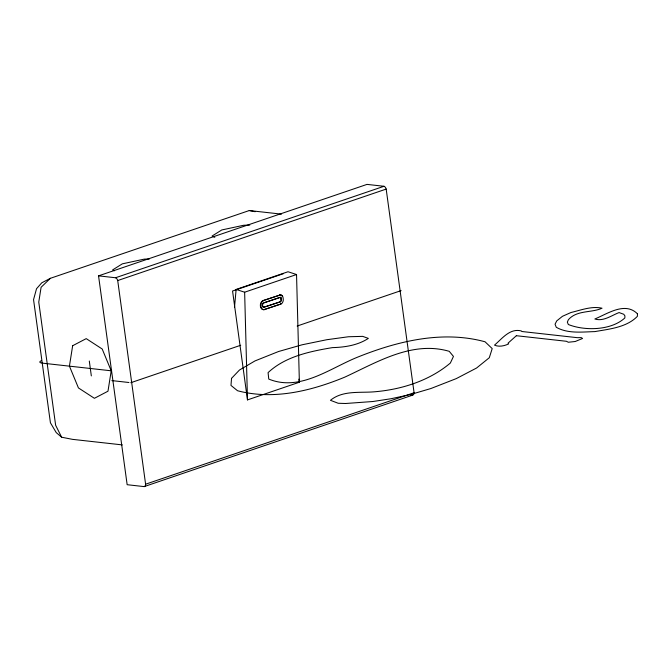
<?xml version="1.0" encoding="UTF-8"?>
<svg xmlns="http://www.w3.org/2000/svg" width="671" height="671" viewBox="0 0 671 671"><rect width="100%" height="100%" fill="white"/><g stroke="black" fill="none" stroke-linecap="round" stroke-linejoin="round"><path stroke-width="1.01" d="M234.515 307.142L236.125 289.427L288.035 271.747L296.54 274.531L299.383 382.218L247.482 399.899L232.56 291.004L283.397 273.684M281.476 214.133L249.268 210.543L50.384 278.306L41.099 287.28L38.767 302.093L55.634 425.238L61.631 437.215L72.443 439.346L122.307 444.898M50.384 278.306L41.761 282.81L36.528 288.731L33.55 299.635L50.417 422.78L56.238 432.602L61.631 437.215M98.545 275.856L367.012 184.391L384.005 186.278A3.38 2.172 71.2 0 1 386.177 189.088L414.082 392.745A3.38 2.172 71.2 0 1 412.615 395.144L144.148 486.609L127.154 484.705L98.545 275.856L115.538 277.752L384.005 186.278M115.538 277.752A3.38 2.172 71.2 0 1 117.71 280.553L386.177 189.088M236.125 289.427L244.638 292.212L296.54 274.531M263.141 300.591L280 295.039A3.556 2.6 -83.6 0 1 283.045 297.597L283.237 298.964A4.294 3.145 -83.6 0 1 280.696 304.173L264.366 309.541A4.63 3.397 -83.6 0 1 260.398 306.211A4.63 3.397 -83.6 0 1 263.141 300.591L280 295.039M264.433 302.638L278.943 297.698M262.596 303.686A2.172 1.594 -83.6 0 1 263.468 302.965L280.327 297.412A1.099 0.805 -83.6 0 1 281.266 298.201L281.459 299.568A1.837 1.342 -83.6 0 1 280.369 301.799L264.047 307.167A2.172 1.594 -83.6 0 1 262.655 306.739M264.047 307.167L280.369 301.799M264.366 309.541L279.337 304.441M130.795 382.713L240.713 345.263M297.161 326.031L401.132 290.602M144.148 486.609A3.38 2.172 71.2 0 0 145.607 484.21L414.082 392.745M249.805 225.087L243.707 225.255L221.774 229.96L212.07 236.033L214.812 237.324M149.339 258.998L144.265 259.132L122.323 263.846L112.627 269.91L114.447 270.774M280.327 297.412L279.908 297.362A1.099 0.805 -83.6 0 1 280.847 298.159L281.266 298.201M279.95 301.749A1.837 1.342 -83.6 0 0 281.04 299.526L281.459 299.568M280.696 304.173L280.277 304.122A4.294 3.145 -83.6 0 0 281.208 303.594M410.618 394.917L412.615 395.144M111.629 370.845L42.265 363.128A9.268 2.055 -7.8 0 1 41.191 360.755M111.856 380.6L128.966 382.504M249.268 210.543L255.165 211.709M298.872 379.14L299.291 382.244M280.847 298.159L281.04 299.526M117.71 280.553L145.607 484.21M89.302 361.032L91.331 375.903M244.638 292.212L247.482 399.899M279.589 294.988A3.556 2.6 -83.6 0 1 282.357 296.532M262.344 306.228A2.172 1.594 -83.6 0 1 262.311 304.265M264.785 309.591A4.63 3.397 -83.6 0 1 260.818 306.261A4.63 3.397 -83.6 0 1 263.56 300.642M264.466 307.217A2.172 1.594 -83.6 0 1 262.596 305.649A2.172 1.594 -83.6 0 1 263.888 303.015M637.45 313.81L637.4 316.318C626.63 327.448 609.385 329.042 594.833 331.6C582.059 331.935 567.825 333.856 556.267 327.28L555.06 324.21L556.729 320.897L562.483 316.284L570.996 312.501C580.885 310.161 591.881 305.825 602.013 308.215C591.327 313.063 577.06 309.885 568.396 319.681L567.347 322.147L568.329 324.512C584.751 331.055 611.164 330.56 624.852 317.953L624.919 315.873L623.745 314.263L619.065 312.569C611.415 315.513 603.321 321.745 594.833 318.993C607.565 313.751 625.087 301.388 637.45 313.81M231.537 378.352L230.975 385.414L237.534 390.732C273.365 400.31 311.285 390.933 344.76 377.152C377.177 362.164 412.22 340.491 449.243 351.327L453.462 356.427L450.35 363.045C429.054 380.994 400.998 389.725 373.529 391.872C359.035 392.938 342.487 390.421 330.451 400.302L338.176 403.263L345.573 403.497L372.824 401.518L390.799 398.775L410.543 394.514L430.874 388.534L456.288 378.603L476.569 368.027L489.293 357.735L492.204 348.601L485.049 341.782C442.256 330.098 396.947 341.245 356.846 357.458C329.344 368.698 299.66 391.763 268.761 379.073L268.081 372.623C285.267 356.502 309.826 351.411 332.413 347.62C344.802 347.284 357.828 345.322 368.345 338.394L362.684 336.364L348.408 336.758L326.811 339.719L302.126 344.785L278.582 351.503L254.963 360.931L239.472 370.023L231.537 378.352M72.653 345.724L69.423 366.14L78.432 387.922L94.401 398.306L107.981 391.21L111.21 370.795L102.202 349.012L86.232 338.629L72.653 345.724M516.368 335.71L508.073 343.124L508.652 343.887C504.458 345.951 498.88 347.167 494.51 345.129C502.067 338.712 509.851 328.002 521.266 330.92L521.77 331.491L577.303 337.672L581.17 337.605L582.579 338.461L575.232 341.505L568.32 342.244L566.441 341.287L516.368 335.71"/></g></svg>
